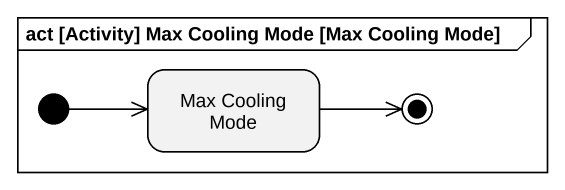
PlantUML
@startuml
mainframe act [Activity] Max Cooling Mode [Max Cooling Mode]
hide empty description
state "Max Cooling Mode" as Max_Cooling_Mode
[*] -right-> Max_Cooling_Mode
Max_Cooling_Mode -right-> [*]
@enduml
